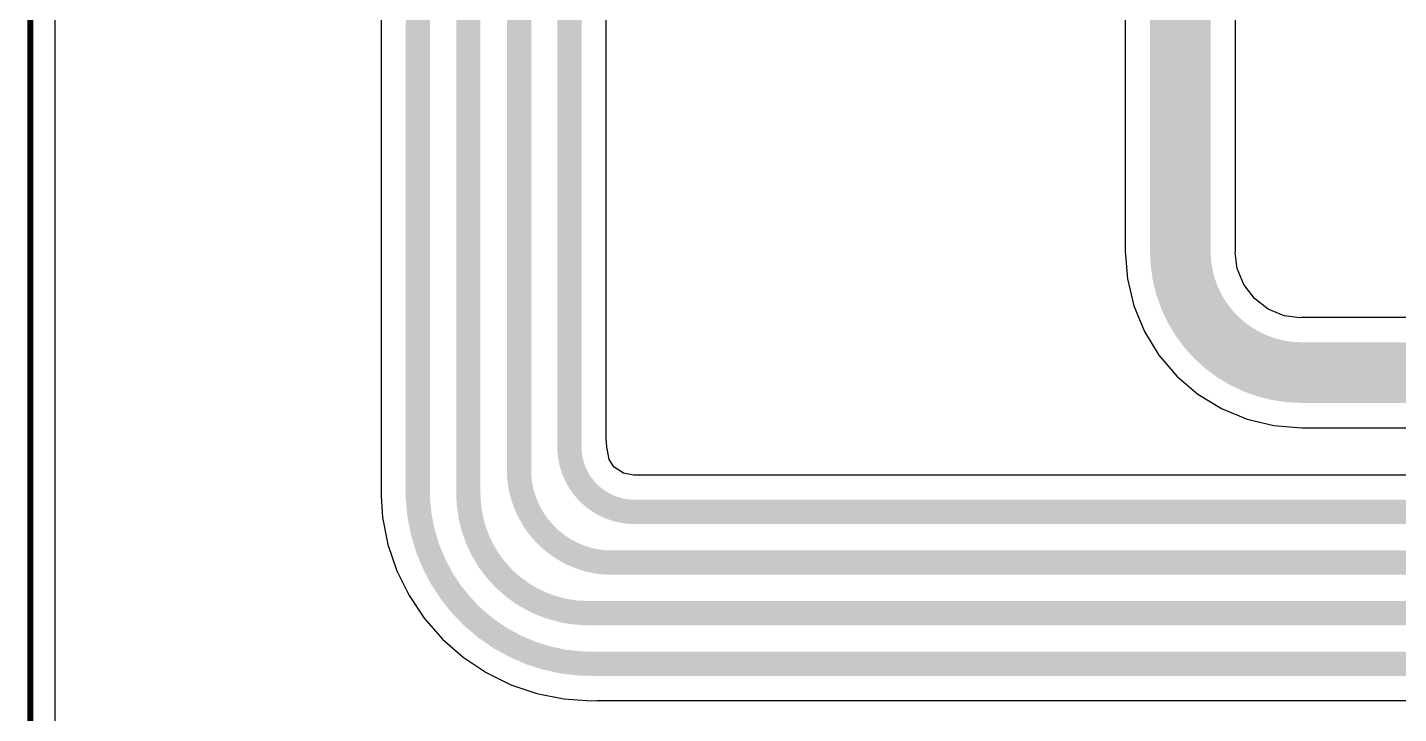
# Model space of a CAD drawing. Header units: inches. Extents: x 0 to 289, y 0 to 168.
# Drawn here: x -0.06 to 28.65, y 14.7 to 29.06 of the extents above; entities that cross this region are included whole.
import ezdxf

# ---------------------------------------------------------------- set-up
doc = ezdxf.new("R2010")
doc.units = ezdxf.units.IN
for name, color, linetype in [('Board Outline', 216, 'Continuous'), ('Bottom Layer', 5, 'Continuous'), ('Top Layer', 1, 'Continuous')]:
    doc.layers.add(name, color=color, linetype=linetype)

msp = doc.modelspace()

# ---------------------------------------------------------------- linework, layer by layer
at = {"layer": 'Board Outline'}
msp.add_lwpolyline([(0, 0, 0.127, 0.127, 0), (0, 100.00000066, 0.127, 0.127, 0)], format="xyseb", dxfattribs=at)
at = {"layer": 'Bottom Layer'}
for p, q in [((0.51793902, 0.51793902), (0.51793902, 83.11381904)), ((7.344186479999999, 68.53834908), (7.344186479999999, 19.37792162)), ((12.0595898, 20.429728), (12.05959996, 68.00227446)), ((12.07866012, 20.22739922), (12.0595898, 20.429728)), ((12.08732152, 20.20647978), (12.07866012, 20.22739922)), ((12.12109336, 20.0171304), (12.08732152, 20.20647978)), ((12.22609442, 19.85998568), (12.12109336, 20.0171304)), ((12.42043998, 19.73012818), (12.22609442, 19.85998568)), ((12.6310644, 19.68823088), (12.42043998, 19.73012818)), ((12.64418604, 19.68993014), (12.6310644, 19.68823088)), ((12.64540524, 19.6899276), (12.64418604, 19.68993014)), ((111.3365693, 19.6899276), (12.64540524, 19.6899276)), ((7.344186479999999, 19.37757618), (7.344178859999999, 19.22393158)), ((7.344186479999999, 19.37792162), (7.344183939999999, 19.37779208)), ((7.344183939999999, 19.37779208), (7.344186479999999, 19.37757618)), ((7.344186479999999, 19.22385792), (7.344176319999999, 19.21184626)), ((7.344176319999999, 19.21184626), (7.344189019999999, 19.21174466)), ((7.344189019999999, 19.21174466), (7.344176319999999, 19.2116837)), ((7.344176319999999, 19.2116837), (7.34880674, 19.17651486)), ((7.344178859999999, 19.22393158), (7.344186479999999, 19.22385792)), ((7.34880674, 19.17651486), (7.348827060000001, 19.17651486)), ((7.348827060000001, 19.17651486), (7.35264468, 19.14748266)), ((7.35264468, 19.14748266), (7.37520242, 18.80330504)), ((7.37520242, 18.80330504), (7.487757439999999, 18.23745146)), ((7.487757439999999, 18.23745146), (7.673207919999999, 17.69112794)), ((7.673207919999999, 17.69112794), (7.92838394, 17.17368676)), ((7.92838394, 17.17368676), (8.24891416, 16.69397728)), ((8.24891416, 16.69397728), (8.62931726, 16.26021132)), ((8.62931726, 16.26021132), (9.06308322, 15.87980822)), ((9.06308322, 15.87980822), (9.5427927, 15.559278)), ((9.5427927, 15.559278), (10.06023388, 15.30410198)), ((10.06023388, 15.30410198), (10.6065574, 15.1186515)), ((10.6065574, 15.1186515), (11.17241098, 15.00609648)), ((11.17241098, 15.00609648), (11.74811722, 14.96836224)), ((11.74811722, 14.96836224), (11.86287696, 14.97588318)), ((11.86287696, 14.97588318), (11.8875683, 14.97343462)), ((11.8875683, 14.97343462), (11.9395367, 14.97510086)), ((11.9395367, 14.97510086), (122.96517698, 14.97511864))]:
    msp.add_line(p, q, dxfattribs=at)
for points in [[(8.11276254, 19.22376902, 0.508, 0.508, 0), (8.11276254, 68.53834908, 0.508, 0.508, 0)], [(9.170763979999998, 19.3110739, 0.508, 0.508, 0), (9.170763979999998, 68.46918233999999, 0.508, 0.508, 0)], [(10.23301992, 19.71017394, 0.508, 0.508, 0), (10.23301992, 68.2773082, 0.508, 0.508, 0)], [(11.29101374, 20.20560094, 0.508, 0.508, 0), (11.2910239, 67.994149, 0.508, 0.508, 0)], [(11.2910112, 20.20405408, 0.508, 0.508, 0), (11.29101374, 20.20560094, 0.508, 0.508, 0)], [(11.2925479, 20.1661268, 0.508, 0.508, -0.01868661641733361), (11.29101374, 20.20405408, 0.508, 0.508, 0)], [(11.29254536, 20.1661268, 0.508, 0.508, 0), (11.29264696, 20.16464852, 0.508, 0.508, 0)], [(12.64258584, 18.92135662, 0.508, 0.508, -0.3873370198575241), (11.2926495, 20.16464852, 0.508, 0.508, 0)], [(10.23301738, 19.7074663, 0.508, 0.508, 0), (10.23301992, 19.71017394, 0.508, 0.508, 0)], [(10.23403846, 19.67789308, 0.508, 0.508, -0.0145653281689619), (10.23301992, 19.7074663, 0.508, 0.508, 0)], [(12.06513716, 17.86056626, 0.508, 0.508, -0.3762218660812978), (10.23403592, 19.67789308, 0.508, 0.508, 0)], [(9.17076144, 19.30946862, 0.508, 0.508, 0), (9.170763979999998, 19.3110739, 0.508, 0.508, 0)], [(11.67634952, 16.80167582, 0.508, 0.508, -0.413957275391574), (9.17076144, 19.30946862, 0.508, 0.508, 0)], [(8.11276, 19.2116837, 0.508, 0.508, 0), (8.11276254, 19.22376902, 0.508, 0.508, 0)], [(11.86293792, 15.74161698, 0.508, 0.508, -0.4099907454434837), (8.11276, 19.2116837, 0.508, 0.508, 0)], [(12.64258584, 18.92135662, 0.508, 0.508, 0), (12.64502678, 18.92135154, 0.508, 0.508, 0)], [(12.64502678, 18.92135154, 0.508, 0.508, 0), (111.3365693, 18.92135154, 0.508, 0.508, 0)], [(12.09515488, 17.85968234, 0.508, 0.508, -0.01478086473357611), (12.0651397, 17.86057134, 0.508, 0.508, 0)], [(12.09515488, 17.85968234, 0.508, 0.508, 0), (115.2121267, 17.85969758, 0.508, 0.508, 0)], [(11.67634952, 16.80167582, 0.508, 0.508, 0), (118.64634894, 16.80169614, 0.508, 0.508, 0)], [(11.86293792, 15.74161698, 0.508, 0.508, 0), (11.92718468, 15.74367692, 0.508, 0.508, 0)], [(11.92718468, 15.74367692, 0.508, 0.508, 0), (122.96517698, 15.7436947, 0.508, 0.508, 0)]]:
    msp.add_lwpolyline(points, format="xyseb", dxfattribs=at)
for points in [[(11.1640112, 20.20405408, 0.254, 0.254, 1), (11.4180112, 20.20405408, 0.254, 0.254, 1)], [(11.16401374, 20.20560094, 0.254, 0.254, 1), (11.41801374, 20.20560094, 0.254, 0.254, 1)], [(11.16401374, 20.20560094, 0.254, 0.254, 1), (11.41801374, 20.20560094, 0.254, 0.254, 1)], [(11.16401374, 20.20405408, 0.254, 0.254, 1), (11.41801374, 20.20405408, 0.254, 0.254, 1)], [(11.16554536, 20.1661268, 0.254, 0.254, 1), (11.41954536, 20.1661268, 0.254, 0.254, 1)], [(11.1655479, 20.1661268, 0.254, 0.254, 1), (11.4195479, 20.1661268, 0.254, 0.254, 1)], [(11.16564696, 20.16464852, 0.254, 0.254, 1), (11.41964696, 20.16464852, 0.254, 0.254, 1)], [(11.1656495, 20.16464852, 0.254, 0.254, 1), (11.4196495, 20.16464852, 0.254, 0.254, 1)], [(10.10601738, 19.7074663, 0.254, 0.254, 1), (10.36001738, 19.7074663, 0.254, 0.254, 1)], [(10.10601992, 19.71017394, 0.254, 0.254, 1), (10.36001992, 19.71017394, 0.254, 0.254, 1)], [(10.10601992, 19.71017394, 0.254, 0.254, 1), (10.36001992, 19.71017394, 0.254, 0.254, 1)], [(10.10601992, 19.7074663, 0.254, 0.254, 1), (10.36001992, 19.7074663, 0.254, 0.254, 1)], [(10.10703592, 19.67789308, 0.254, 0.254, 1), (10.36103592, 19.67789308, 0.254, 0.254, 1)], [(10.10703846, 19.67789308, 0.254, 0.254, 1), (10.36103846, 19.67789308, 0.254, 0.254, 1)], [(9.04376144, 19.30946862, 0.254, 0.254, 1), (9.297761439999999, 19.30946862, 0.254, 0.254, 1)], [(9.04376144, 19.30946862, 0.254, 0.254, 1), (9.297761439999999, 19.30946862, 0.254, 0.254, 1)], [(9.04376398, 19.3110739, 0.254, 0.254, 1), (9.29776398, 19.3110739, 0.254, 0.254, 1)], [(9.04376398, 19.3110739, 0.254, 0.254, 1), (9.29776398, 19.3110739, 0.254, 0.254, 1)], [(7.98576, 19.2116837, 0.254, 0.254, 1), (8.23976, 19.2116837, 0.254, 0.254, 1)], [(7.98576, 19.2116837, 0.254, 0.254, 1), (8.23976, 19.2116837, 0.254, 0.254, 1)], [(7.98576254, 19.22376902, 0.254, 0.254, 1), (8.239762540000001, 19.22376902, 0.254, 0.254, 1)], [(7.98576254, 19.22376902, 0.254, 0.254, 1), (8.239762540000001, 19.22376902, 0.254, 0.254, 1)], [(12.51558584, 18.92135662, 0.254, 0.254, 1), (12.76958584, 18.92135662, 0.254, 0.254, 1)], [(12.51558584, 18.92135662, 0.254, 0.254, 1), (12.76958584, 18.92135662, 0.254, 0.254, 1)], [(12.51802678, 18.92135154, 0.254, 0.254, 1), (12.77202678, 18.92135154, 0.254, 0.254, 1)], [(12.51802678, 18.92135154, 0.254, 0.254, 1), (12.77202678, 18.92135154, 0.254, 0.254, 1)], [(11.93813716, 17.86056626, 0.254, 0.254, 1), (12.19213716, 17.86056626, 0.254, 0.254, 1)], [(11.9381397, 17.86057134, 0.254, 0.254, 1), (12.1921397, 17.86057134, 0.254, 0.254, 1)], [(11.96815488, 17.85968234, 0.254, 0.254, 1), (12.22215488, 17.85968234, 0.254, 0.254, 1)], [(11.96815488, 17.85968234, 0.254, 0.254, 1), (12.22215488, 17.85968234, 0.254, 0.254, 1)], [(11.54934952, 16.80167582, 0.254, 0.254, 1), (11.80334952, 16.80167582, 0.254, 0.254, 1)], [(11.54934952, 16.80167582, 0.254, 0.254, 1), (11.80334952, 16.80167582, 0.254, 0.254, 1)], [(11.73593792, 15.74161698, 0.254, 0.254, 1), (11.98993792, 15.74161698, 0.254, 0.254, 1)], [(11.73593792, 15.74161698, 0.254, 0.254, 1), (11.98993792, 15.74161698, 0.254, 0.254, 1)], [(11.80018468, 15.74367692, 0.254, 0.254, 1), (12.05418468, 15.74367692, 0.254, 0.254, 1)], [(11.80018468, 15.74367692, 0.254, 0.254, 1), (12.05418468, 15.74367692, 0.254, 0.254, 1)]]:
    msp.add_lwpolyline(points, format="xyseb", close=True, dxfattribs=at)
at = {"layer": 'Top Layer'}
for p, q in [((0.51793902, 0.51793902), (0.51793902, 83.22494658)), ((25.23464346, 24.3767991), (25.23464346, 32.19093384)), ((22.92891782, 32.15968676), (22.92891782, 24.3767991)), ((22.92891782, 24.3767991), (22.92739128, 24.3767991)), ((22.92739128, 24.3767991), (22.97287506, 23.79887036)), ((25.23008924, 24.34220684), (25.23464346, 24.3767991)), ((25.27311176, 24.01542314), (25.23008924, 24.34220684)), ((25.41259586, 23.67867756), (25.27311176, 24.01542314)), ((22.97287506, 23.79887036), (23.1082088, 23.2351707)), ((25.63448518, 23.38950364), (25.41259586, 23.67867756)), ((25.92365656, 23.16761432), (25.63448518, 23.38950364)), ((23.1082088, 23.2351707), (23.33005494, 22.69958122)), ((26.26040468, 23.02813022), (25.92365656, 23.16761432)), ((26.58718838, 22.9851077), (26.26040468, 23.02813022)), ((26.62178064, 22.98966192), (26.58718838, 22.9851077)), ((57.02655346, 22.98966192), (26.62178064, 22.98966192)), ((23.33005494, 22.69958122), (23.63295756, 22.20529214)), ((23.63295756, 22.20529214), (24.00945414, 21.7644726)), ((24.00945414, 21.7644726), (24.45027368, 21.38797602)), ((24.45027368, 21.38797602), (24.94456276, 21.0850734)), ((24.94456276, 21.0850734), (25.48015224, 20.86322726)), ((25.48015224, 20.86322726), (26.0438519, 20.72789352)), ((26.0438519, 20.72789352), (26.62178064, 20.68240974)), ((26.62178064, 20.68240974), (26.62178064, 20.68393628)), ((26.62178064, 20.68393628), (57.02655346, 20.68393628))]:
    msp.add_line(p, q, dxfattribs=at)
for points in [[(24.08178064, 24.3767991, 1.27, 1.27, 0), (24.08178064, 33.90619838, 1.27, 1.27, 0)], [(26.62178064, 21.8367991, 1.27, 1.27, -0.4142135623730951), (24.08178064, 24.3767991, 1.27, 1.27, 0)], [(26.62178064, 21.8367991, 1.27, 1.27, 0), (57.02655346, 21.8367991, 1.27, 1.27, 0)]]:
    msp.add_lwpolyline(points, format="xyseb", dxfattribs=at)
for points in [[(23.76428064, 24.3767991, 0.635, 0.635, 1), (24.39928064, 24.3767991, 0.635, 0.635, 1)], [(23.76428064, 24.3767991, 0.635, 0.635, 1), (24.39928064, 24.3767991, 0.635, 0.635, 1)], [(26.30428063999999, 21.8367991, 0.635, 0.635, 1), (26.93928064, 21.8367991, 0.635, 0.635, 1)], [(26.30428063999999, 21.8367991, 0.635, 0.635, 1), (26.93928064, 21.8367991, 0.635, 0.635, 1)]]:
    msp.add_lwpolyline(points, format="xyseb", close=True, dxfattribs=at)

doc.saveas('drawing.dxf')
